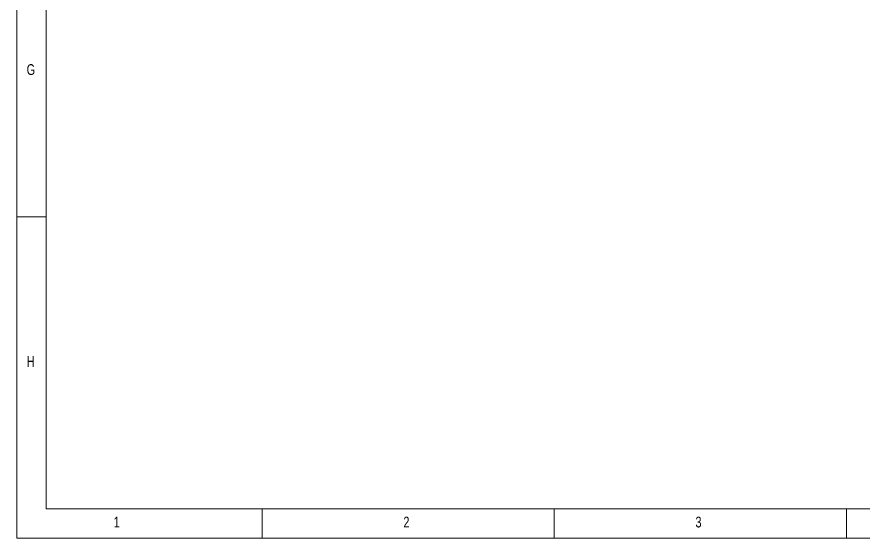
# Model space of a CAD drawing. Header units: millimetres. Extents: x 5 to 589, y 5 to 415.
# Drawn here: x 5 to 149.9, y 5 to 94.3 of the extents above; entities that cross this region are included whole.
import ezdxf

# ---------------------------------------------------------------- set-up
doc = ezdxf.new("R2010")
doc.units = ezdxf.units.MM
doc.styles.add('SLDTEXTSTYLE0', font='TXT', dxfattribs={"width": 0.75})

msp = doc.modelspace()

# ---------------------------------------------------------------- linework, layer by layer
at = {"color": 7, "linetype": 'Continuous', "lineweight": 0}
for p, q in [((5, 415), (5, 5)), ((10, 410), (10, 10)), ((10, 60), (5, 60)), ((10, 10), (399.05, 10)), ((47, 5), (47, 10)), ((97, 10), (97, 5)), ((147, 5), (147, 10)), ((5, 5), (589, 5))]:
    msp.add_line(p, q, dxfattribs=at)

# ---------------------------------------------------------------- texts
at = {"color": 7, "linetype": 'Continuous', "lineweight": 0, "char_height": 1.85, "attachment_point": 1, "style": 'SLDTEXTSTYLE0'}
for s, insert in [('G', (6.67, 86.17)), ('H', (6.67, 36.17)), ('2', (71.17, 8.67)), ('3', (121.17, 8.67)), ('1', (21.58, 8.67))]:
    msp.add_mtext(s, dxfattribs=dict(at, insert=insert))

doc.saveas('drawing.dxf')
